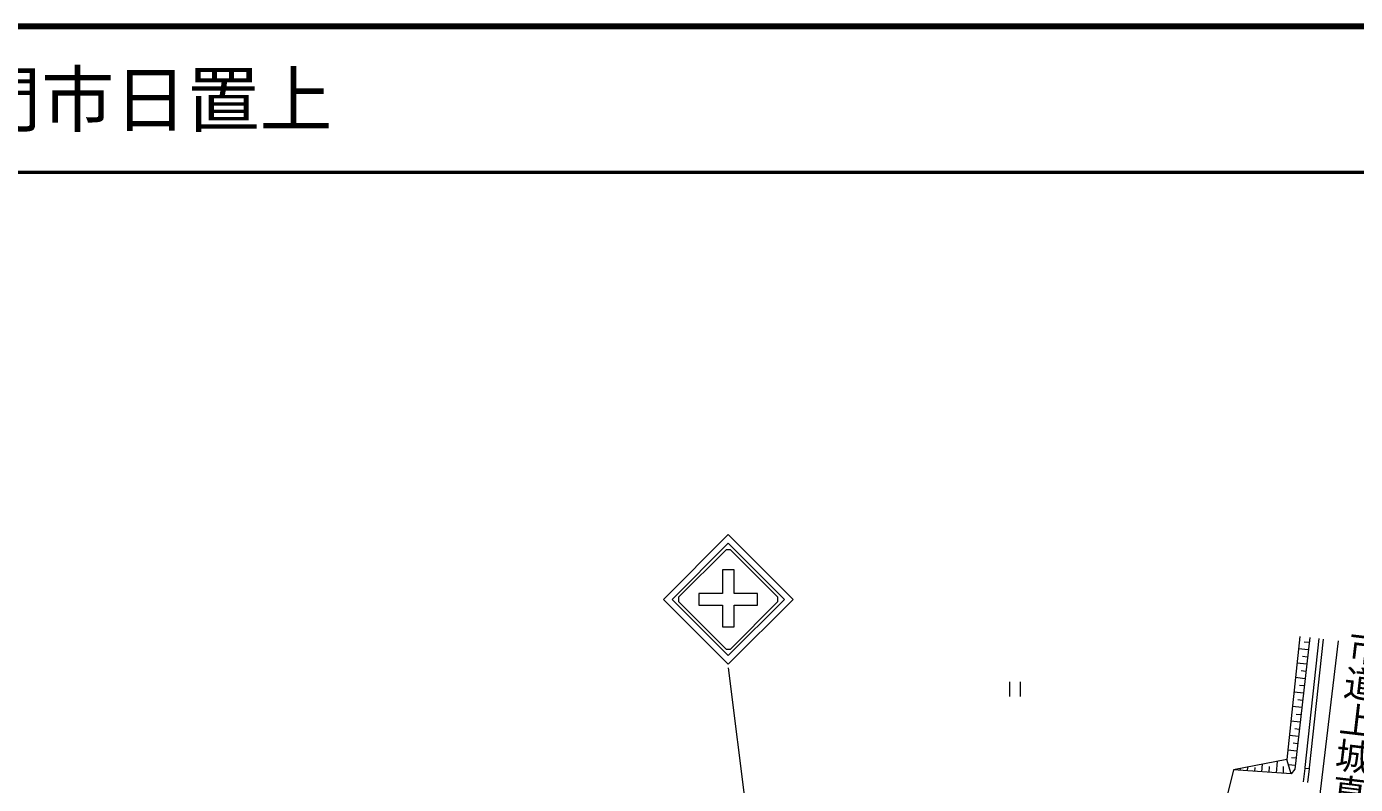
# Model space of a CAD drawing. Units: millimetres, scale not verified. Extents: x 40000 to 680000, y 20000 to 380000.
# Drawn here: x 406824 to 498133, y 327927 to 380000 of the extents above; entities that cross this region are included whole.
import ezdxf
from ezdxf.enums import TextEntityAlignment as Align

# ---------------------------------------------------------------- set-up
doc = ezdxf.new("R2010")
doc.units = ezdxf.units.MM
doc.header["$LTSCALE"] = 1000
for name, color, linetype, lineweight in [('M-BGD', 7, 'Continuous', 13), ('M-STR-STRC', 7, 'Continuous', 13), ('M-TTL', 2, 'Continuous', 140), ('M-TTL-LINE', 7, 'Continuous', 50), ('M-TTL-TXT', 7, 'Continuous', 13)]:
    doc.layers.add(name, color=color, linetype=linetype, lineweight=lineweight)
doc.styles.add('@ＭＳ ゴシック', font='')
doc.styles.add('ＭＳ ゴシック', font='')
doc.styles.get('@ＭＳ ゴシック').set_extended_font_data('@MS Gothic')
doc.styles.get('ＭＳ ゴシック').set_extended_font_data('MS Gothic')

msp = doc.modelspace()

# ---------------------------------------------------------------- linework, layer by layer
at = {"layer": 'M-BGD'}
for p, q in [((494991, 338022), (493961, 328986)), ((495622, 337950), (494657, 329091)), ((495920, 337915), (494955, 329058)), ((494894, 337176), (494227, 337252)), ((494951, 337673), (494613, 337712)), ((494781, 336183), (494123, 336258)), ((494838, 336680), (494504, 336718)), ((494668, 335189), (494018, 335263)), ((494724, 335686), (494395, 335723)), ((474364, 334978), (474364, 333978)), ((475114, 333978), (475114, 334978)), ((494555, 334196), (493913, 334269)), ((494611, 334692), (494286, 334729)), ((494498, 333699), (494177, 333735)), ((494441, 333202), (493808, 333274)), ((494385, 332705), (494068, 332741)), ((494328, 332208), (493704, 332280)), ((494271, 331712), (493959, 331747)), ((494215, 331215), (493599, 331285)), ((494158, 330718), (493850, 330753)), ((493708, 328650), (493425, 329638)), ((494101, 330221), (493494, 330291)), ((494045, 329725), (493741, 329759)), ((493708, 328650), (489745, 328930)), ((490217, 328897), (490226, 329026)), ((490716, 328862), (490734, 329121)), ((491215, 328826), (491233, 329089)), ((491713, 328791), (491751, 329316)), ((492212, 328756), (492240, 329151)), ((492711, 328720), (492767, 329511)), ((493181, 328687), (493181, 329153)), ((493988, 329228), (493528, 329280)), ((493961, 328986), (493708, 328650)), ((494649, 329032), (494536, 328094)), ((494657, 329094), (494649, 329032)), ((494948, 329001), (494649, 329032)), ((494948, 329001), (494834, 328058)), ((494955, 329058), (494948, 329001))]:
    msp.add_line(p, q, dxfattribs=at)
msp.add_lwpolyline([(494317, 338100), (493425, 329638), (489754, 328930), (489235, 326806), (489151, 325916)], dxfattribs=at)
at = {"layer": 'M-STR-STRC'}
for p, q in [((454886, 344051), (451619, 340785)), ((450580, 340636), (455034, 336181)), ((451173, 340636), (455034, 336775)), ((457048, 341039), (455437, 341039)), ((494175, 314176), (496961, 337796)), ((460270, 294972), (455048, 335942))]:
    msp.add_line(p, q, dxfattribs=at)
for points in [[(455034, 336181), (459489, 340636), (455034, 345091), (450580, 340636)], [(455034, 336775), (458895, 340636), (455034, 344497), (451173, 340636)], [(451619, 340785), (451619, 340488), (454886, 337221), (455183, 337221), (458450, 340488), (458450, 340785), (455183, 344051), (454886, 344051)], [(455437, 341039), (455437, 342675), (454632, 342675), (454632, 341039), (453021, 341039), (453021, 340233), (454632, 340233), (454632, 338748), (455437, 338748), (455437, 340233), (457048, 340233), (457048, 341039)]]:
    msp.add_lwpolyline(points, dxfattribs=at)
at = {"layer": 'M-TTL'}
msp.add_line((680000, 380000), (40000, 380000), dxfattribs=at)
at = {"layer": 'M-TTL-LINE'}
msp.add_line((40000, 370000), (680000, 370000), dxfattribs=at)

# ---------------------------------------------------------------- texts
at = {"layer": 'M-BGD', "style": '@ＭＳ ゴシック'}
msp.add_text('市道上城真口線', height=1833, rotation=263.272, dxfattribs=at).set_placement((499006, 338559), align=Align.MIDDLE_LEFT)
at = {"layer": 'M-TTL-TXT', "style": 'ＭＳ ゴシック'}
msp.add_text('地 名      長門市日置上', height=3666, dxfattribs=at).set_placement((370380, 375000), align=Align.MIDDLE_LEFT)

doc.saveas('drawing.dxf')
